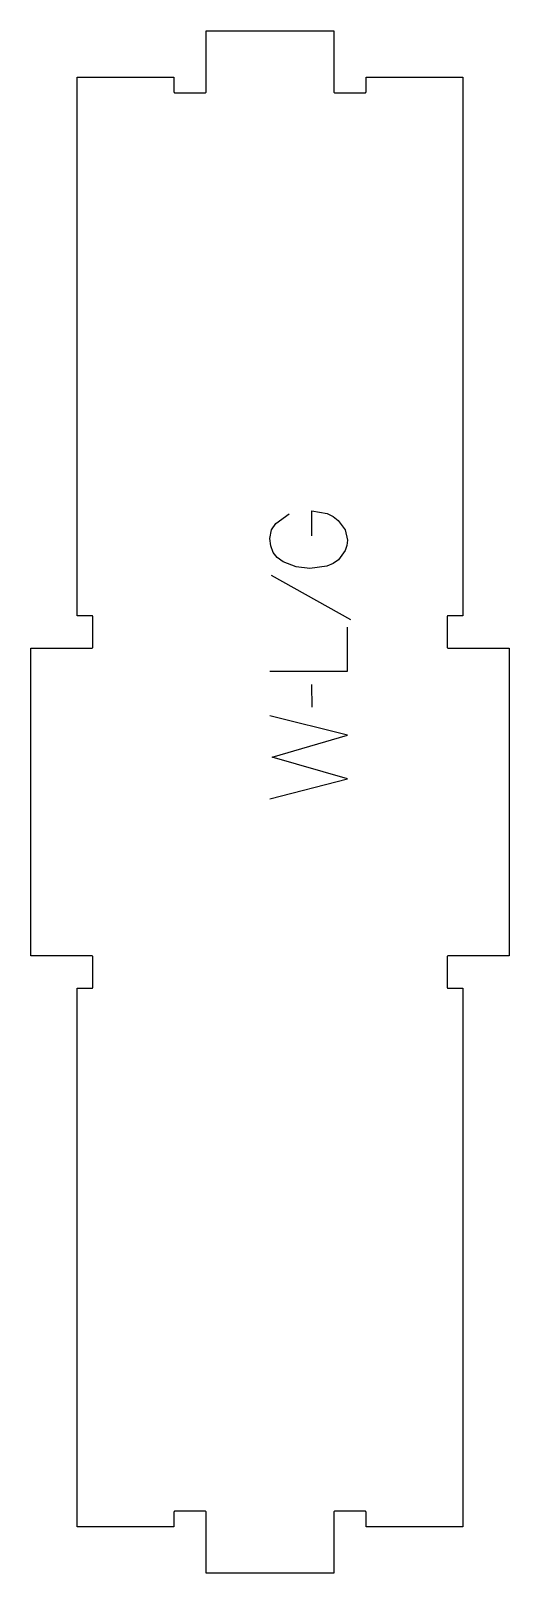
# Model space of a CAD drawing. Header units: millimetres. Extents: x -93 to 93, y -299 to 299.
import ezdxf

# ---------------------------------------------------------------- set-up
doc = ezdxf.new("R2010")
doc.units = ezdxf.units.MM
doc.layers.add('1_ANYTOOL_1MMDEEP_LABELS_S', color=2, linetype='Continuous', true_color=0xffff00)
doc.layers.add('4_ANYTOOL_CUTTHROUGH_OUTSI', color=5, linetype='Continuous', true_color=0x0000ff)

msp = doc.modelspace()

# ---------------------------------------------------------------- linework, layer by layer
at = {"layer": '1_ANYTOOL_1MMDEEP_LABELS_S'}
for p, q in [((0.47, 88.03), (31.24, 70.84)), ((16.11, 45.64), (16.2, 36.86))]:
    msp.add_line(p, q, dxfattribs=at)
for points in [[(16.2, 103.24), (16.24, 113.01), (22.17, 112), (24.53, 110.85), (26.49, 109.29), (29.13, 105.61), (30.04, 101.61), (29.84, 99.58), (29.19, 97.64), (26.53, 94.03), (24.51, 92.53), (22, 91.46), (15.51, 90.6), (10.18, 91.26), (5.06, 93.26), (2.84, 94.83), (1.26, 96.87), (0.32, 99.36), (0, 102.3), (0.57, 105.56), (2.27, 108.13), (7.41, 111.81)], [(0, 50.79), (30, 50.79), (30, 67.89)], [(0, 1.29), (30, 9), (0.9, 17.44), (30, 25.93), (0, 33.43)]]:
    msp.add_lwpolyline(points, dxfattribs=at)
at = {"layer": '4_ANYTOOL_CUTTHROUGH_OUTSI'}
msp.add_lwpolyline([(-74.75, 72.25), (-74.75, 281.25), (-37.25, 281.25), (-37.25, 275.5, 0.414214), (-37, 275.25), (-25, 275.25, 0.414214), (-24.75, 275.5), (-24.75, 299.25), (24.75, 299.25), (24.75, 275.5, 0.414214), (25, 275.25), (37, 275.25, 0.414214), (37.25, 275.5), (37.25, 281.25), (74.75, 281.25), (74.75, 72.25), (69, 72.25, 0.414214), (68.75, 72), (68.75, 60, 0.414214), (69, 59.75), (92.75, 59.75), (92.75, -59.75), (69, -59.75, 0.414214), (68.75, -60), (68.75, -72, 0.414214), (69, -72.25), (74.75, -72.25), (74.75, -281.25), (37.25, -281.25), (37.25, -275.5, 0.414214), (37, -275.25), (25, -275.25, 0.414214), (24.75, -275.5), (24.75, -299.25), (-24.75, -299.25), (-24.75, -275.5, 0.414214), (-25, -275.25), (-37, -275.25, 0.414214), (-37.25, -275.5), (-37.25, -281.25), (-74.75, -281.25), (-74.75, -72.25), (-69, -72.25, 0.414214), (-68.75, -72), (-68.75, -60, 0.414214), (-69, -59.75), (-92.75, -59.75), (-92.75, 59.75), (-69, 59.75, 0.414214), (-68.75, 60), (-68.75, 72, 0.414214), (-69, 72.25)], format="xyb", close=True, dxfattribs=at)

doc.saveas('drawing.dxf')
